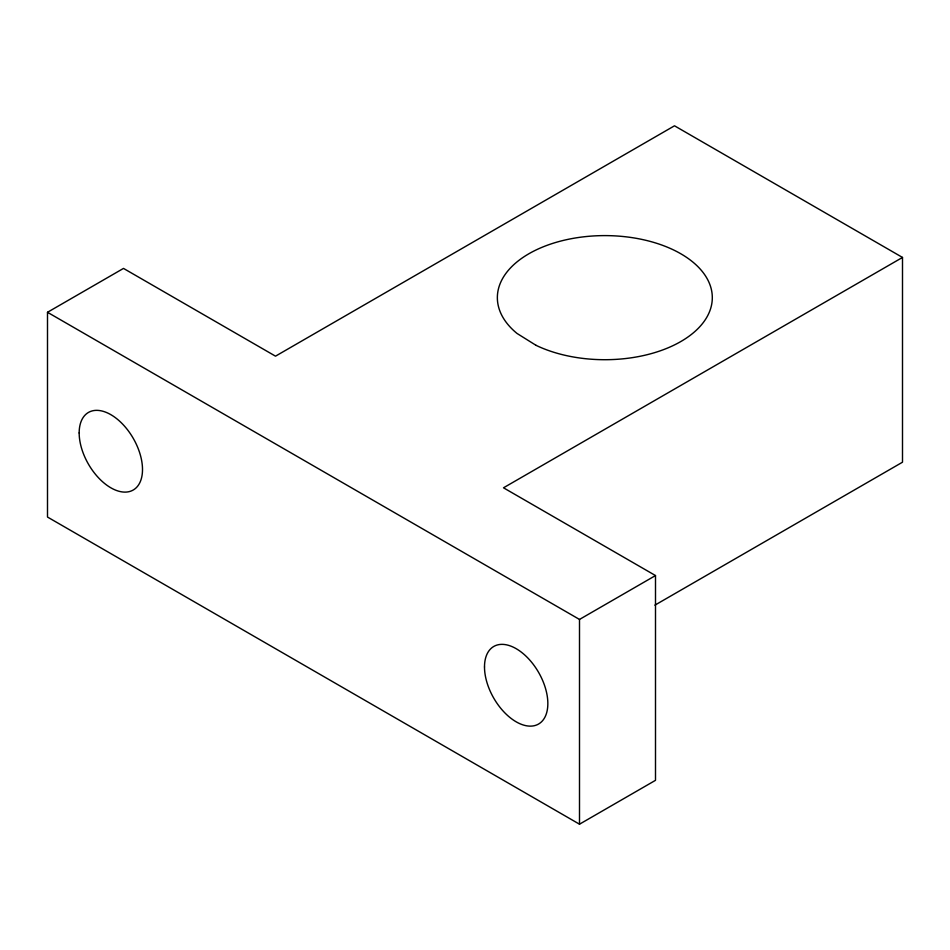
<?xml version="1.0" encoding="UTF-8"?>
<svg xmlns="http://www.w3.org/2000/svg" width="950" height="950" viewBox="0 0 950 950"><rect width="100%" height="100%" fill="white"/><g stroke="black" fill="none" stroke-linecap="round" stroke-linejoin="round"><path stroke-width="1.43" d="M902.5 257.438L503.5 487.801L655.5 575.558L655.5 780.318L579.5 824.196L47.5 517.049L47.5 312.289L123.5 268.411L275.5 356.167L674.5 125.804L902.5 257.438L902.5 462.199L654.894 605.162M47.5 312.289L579.5 619.436L655.5 575.558M579.5 619.436L579.5 824.196M536.049 345.337L517.014 333.438A107.481 62.059 0 0 1 585.794 236.586A107.481 62.059 0 0 1 708.748 313.5A107.481 62.059 0 0 1 536.049 345.337M79.171 432.951A44.781 25.852 60 0 0 126.671 492.041A44.781 25.852 60 0 0 126.671 428.711A44.781 25.852 60 0 0 79.171 432.951M484.5 666.971A44.781 25.852 60 0 0 532 726.061A44.781 25.852 60 0 0 532 662.72A44.781 25.852 60 0 0 484.5 666.971"/></g></svg>
